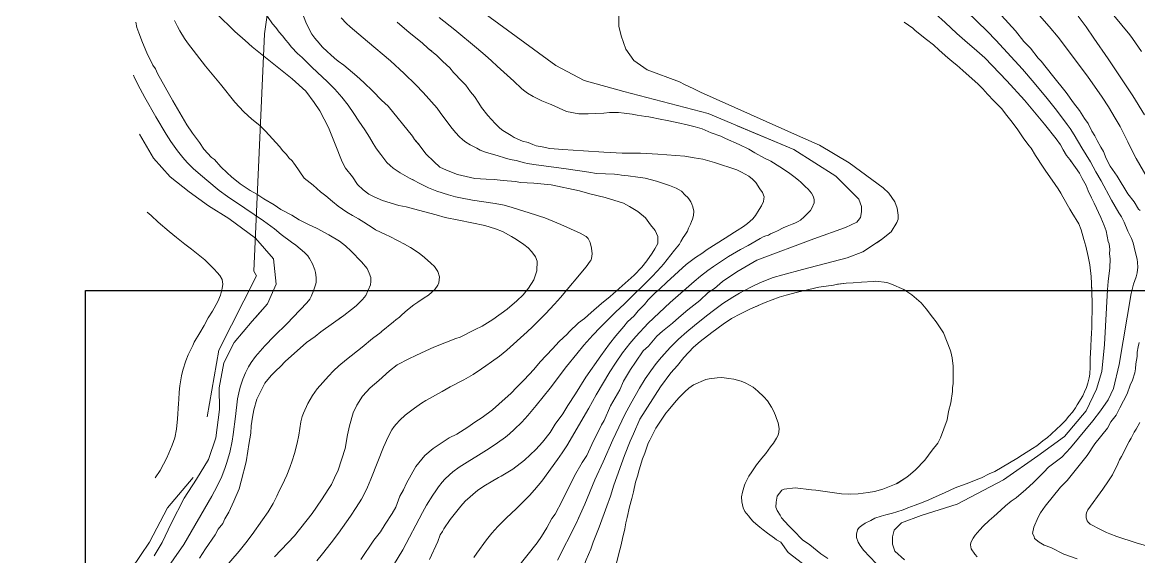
# Model space of a CAD drawing. Header units: metres. Extents: x 548946 to 557077, y 1838800 to 1845419.
# Drawn here: x 549970 to 550508, y 1843872 to 1844129 of the extents above; entities that cross this region are included whole.
import ezdxf

# ---------------------------------------------------------------- set-up
doc = ezdxf.new("R2010")
doc.units = ezdxf.units.M
doc.header["$LTSCALE"] = 28
for name, color, linetype, lineweight in [('1', 7, 'Continuous', 13), ('2', 7, 'Continuous', 13), ('46', 7, 'Continuous', 13), ('60', 7, 'Continuous', 25)]:
    doc.layers.add(name, color=color, linetype=linetype, lineweight=lineweight)

msp = doc.modelspace()

# ---------------------------------------------------------------- linework, layer by layer
at = {"layer": '1'}
for points in [[(550363.51, 1844225.09), (550369.69, 1844222.18), (550381.96, 1844216.16), (550394.86, 1844210.13), (550399.36, 1844207.94), (550410.87, 1844201.95), (550416.76, 1844198.71), (550422.09, 1844195.56), (550433.55, 1844188.51), (550436.85, 1844186.34), (550450.47, 1844176.97), (550456.52, 1844173), (550458.31, 1844171.74), (550460.8, 1844169.73), (550471.31, 1844160.49), (550474.31, 1844157.64), (550476.24, 1844155.68), (550482.26, 1844149.35), (550486.58, 1844144.66), (550489.8, 1844140.92), (550492.64, 1844137.38), (550504.18, 1844123.41), (550505.54, 1844121.64), (550509.85, 1844115.31)], [(550363.74, 1844163.64), (550371.04, 1844160.01), (550376.03, 1844157.13), (550383.47, 1844152.3), (550387.17, 1844150.08), (550393.14, 1844145.69), (550397.33, 1844142.72), (550403.48, 1844138.55), (550405.26, 1844137.13), (550410.34, 1844133.45), (550415.07, 1844129.32), (550420.73, 1844124.08), (550424.56, 1844120.67), (550430.4, 1844115.65), (550434.24, 1844112.23), (550444.8, 1844101.27), (550453.37, 1844091.9), (550463, 1844080.22), (550468.67, 1844073.16), (550470.81, 1844070.36), (550472.11, 1844067.87), (550473.63, 1844065.2), (550475.28, 1844063.16), (550475.78, 1844062.44)], [(550202.46, 1843858.7), (550218.08, 1843878.31), (550220.16, 1843881.38), (550222.74, 1843885.53), (550225.26, 1843890.07), (550226.86, 1843892.08), (550230.18, 1843898.54), (550236.12, 1843910.56), (550239.84, 1843917.07), (550242.1, 1843920.36), (550244.54, 1843925.71), (550249.14, 1843935.15), (550250.52, 1843937.33), (550253.57, 1843944.37), (550257.96, 1843952.17), (550259.73, 1843956.22), (550263.14, 1843961.88), (550265.58, 1843965.4), (550269.22, 1843970.88), (550271.79, 1843973.2), (550275.92, 1843977.92), (550278.67, 1843980.46), (550283.51, 1843984.26), (550286.45, 1843987.02), (550290.89, 1843990.77), (550296.66, 1843995.27), (550300.7, 1843998.98), (550303.72, 1844000.94), (550307.58, 1844004.42), (550314.56, 1844009.06), (550324.22, 1844014.71), (550351.71, 1844024.94), (550367.03, 1844030.45), (550372.36, 1844032.98), (550374.27, 1844035.3), (550374.7, 1844038.04), (550374.7, 1844040.57), (550373.42, 1844044.16), (550362.35, 1844055.18), (550341.95, 1844068.08), (550300.73, 1844085.42), (550259.94, 1844096.09), (550240.88, 1844101.43), (550227.14, 1844108.54), (550184.58, 1844139.67)], [(550257.49, 1844135.1), (550257.49, 1844127.61), (550258.61, 1844122.89), (550260.86, 1844116.51), (550264.78, 1844110.96), (550271.23, 1844106.52), (550286.89, 1844100.65), (550289.3, 1844099.44), (550291.6, 1844098.31), (550293.47, 1844097.54), (550297.04, 1844095.76), (550345.27, 1844074.13), (550354.4, 1844070.22), (550368.71, 1844061.67), (550385.1, 1844049.61), (550387.82, 1844046.91), (550390.76, 1844042.8), (550391.9, 1844039.74), (550392.43, 1844036.45), (550392.43, 1844034.5), (550391.82, 1844032.79)], [(550257.49, 1844135.1), (550257.49, 1844127.61), (550258.61, 1844122.89), (550260.86, 1844116.51), (550264.78, 1844110.96), (550271.23, 1844106.52), (550286.89, 1844100.65), (550289.3, 1844099.44), (550291.6, 1844098.31), (550293.47, 1844097.54), (550297.04, 1844095.76), (550345.27, 1844074.13), (550354.4, 1844070.22), (550368.71, 1844061.67), (550385.1, 1844049.61), (550387.82, 1844046.91), (550390.76, 1844042.8), (550391.9, 1844039.74), (550392.43, 1844036.45), (550392.43, 1844034.5), (550391.82, 1844032.79)], [(550460.44, 1843910.18), (550462.76, 1843912.43), (550464.97, 1843914.75), (550471.4, 1843919.68), (550475.63, 1843924.18), (550486.34, 1843937.12), (550490, 1843941.89), (550493.69, 1843947.29), (550496.35, 1843952.69), (550499, 1843964.36), (550504.91, 1843998.61), (550506.07, 1844003.03), (550507.22, 1844006.55), (550507.72, 1844008.53), (550508.08, 1844011.36), (550507.97, 1844013.57), (550507.79, 1844015.21), (550506.75, 1844018.91), (550505.79, 1844022.97), (550505.06, 1844025.12), (550503.27, 1844028.66), (550501.55, 1844033.04), (550500.12, 1844035.57), (550498.91, 1844037.46), (550495.38, 1844043.67), (550490.43, 1844052.92), (550487.87, 1844057.36), (550485.31, 1844062.08), (550481.07, 1844068.91), (550477.43, 1844075.17), (550475.4, 1844078.26), (550474.04, 1844080.14), (550468.77, 1844087.05), (550464.38, 1844092.61), (550458.02, 1844100.29), (550452.33, 1844106.87), (550439.54, 1844120.83), (550435.33, 1844125.09), (550425.55, 1844134.68)], [(550458.42, 1844135.35), (550465.35, 1844127.47), (550469.65, 1844122.21), (550483.75, 1844103.44), (550490.79, 1844093.34), (550493.91, 1844088.68), (550497.2, 1844083.23), (550499.5, 1844079.16), (550503.24, 1844071.83), (550505.85, 1844066.45), (550507.34, 1844063.68), (550512.67, 1844054.6)], [(550024.39, 1844129.44), (550024.88, 1844126.86), (550025.78, 1844124.32)], [(550024.39, 1844129.44), (550024.88, 1844126.86), (550025.78, 1844124.32)], [(550156.64, 1844039.95), (550154.9, 1844040.43), (550151.38, 1844041.05), (550143.41, 1844043.39), (550139.36, 1844045.16), (550136.78, 1844046.49), (550134.1, 1844048.62), (550131.38, 1844051.15), (550128.93, 1844054.92), (550125.63, 1844059.01), (550124.06, 1844062.07), (550120.66, 1844070.61), (550117.31, 1844078.74), (550113.15, 1844086.79), (550110.48, 1844090.74), (550106.41, 1844096.16), (550099.86, 1844102.11), (550080.47, 1844117.55), (550077.09, 1844120.61), (550072.14, 1844124.92), (550070.98, 1844126.2), (550064.38, 1844132.55)], [(550196.75, 1843985.98), (550203.68, 1843991.02), (550208.3, 1843994.99), (550211.41, 1843997.98), (550213.89, 1844001.1), (550216.46, 1844005.24), (550218.01, 1844009.47), (550218.09, 1844014.14), (550217.24, 1844016.28), (550215.54, 1844018.72), (550213.72, 1844020.54), (550211.71, 1844022.14), (550208.19, 1844024.58), (550205.78, 1844026.13), (550201.46, 1844028.48), (550198.08, 1844029.71), (550192.83, 1844031.35), (550180.36, 1844033.99), (550173.73, 1844035.27), (550169.32, 1844036.59), (550163.27, 1844038.14), (550154.9, 1844040.43), (550151.38, 1844041.05), (550143.41, 1844043.39), (550139.36, 1844045.16), (550136.78, 1844046.49), (550134.1, 1844048.62), (550131.38, 1844051.15), (550128.93, 1844054.92), (550125.63, 1844059.01), (550124.06, 1844062.07), (550120.66, 1844070.61), (550117.31, 1844078.74), (550113.15, 1844086.79), (550110.48, 1844090.74), (550106.41, 1844096.16), (550099.86, 1844102.11), (550080.47, 1844117.55), (550077.09, 1844120.61), (550072.14, 1844124.92), (550070.98, 1844126.2), (550064.38, 1844132.55)], [(550087.89, 1844132.17), (550090.4, 1844128.75), (550091.98, 1844126.87), (550093.54, 1844124.74), (550095.17, 1844122.88), (550096.71, 1844120.8), (550097.89, 1844119.46), (550099.51, 1844117.38), (550102.44, 1844114.38), (550104.61, 1844112.38), (550109.1, 1844108.01), (550112.13, 1844105.26), (550116.68, 1844100.91), (550120.45, 1844097.1), (550123.78, 1844093.36), (550126.84, 1844089.48), (550129.6, 1844085.49), (550132.05, 1844081.68), (550134.87, 1844077.52), (550137.14, 1844073.94), (550138.87, 1844071.02), (550140.6, 1844068.4), (550142.61, 1844065.59), (550145.61, 1844061.84), (550147.11, 1844060.35), (550148.6, 1844059.11), (550152.03, 1844056.82)], [(550087.89, 1844132.17), (550090.4, 1844128.75), (550091.98, 1844126.87), (550093.54, 1844124.74), (550095.17, 1844122.88), (550096.71, 1844120.8), (550097.89, 1844119.46), (550099.51, 1844117.38), (550102.44, 1844114.38), (550104.61, 1844112.38), (550109.1, 1844108.01), (550112.13, 1844105.26), (550116.68, 1844100.91), (550120.45, 1844097.1), (550123.78, 1844093.36), (550126.84, 1844089.48), (550129.6, 1844085.49), (550132.05, 1844081.68), (550134.87, 1844077.52), (550137.14, 1844073.94), (550138.87, 1844071.02), (550140.6, 1844068.4), (550142.61, 1844065.59), (550145.61, 1844061.84), (550147.11, 1844060.35), (550148.6, 1844059.11), (550152.03, 1844056.82)], [(550105.36, 1844132.33), (550106.79, 1844128.64), (550109.38, 1844123.66), (550110.81, 1844121.8), (550112.9, 1844119.4), (550114.33, 1844117.53), (550116.83, 1844115.18), (550118.39, 1844113.94), (550120.22, 1844112.12), (550122, 1844110.7), (550124.85, 1844108.79), (550131.14, 1844103.42), (550134.52, 1844100.36), (550138.85, 1844096.19), (550143, 1844091.79), (550146.16, 1844088.91), (550157.94, 1844074.43), (550158.92, 1844072.92), (550160.93, 1844070.62)], [(550105.36, 1844132.33), (550106.79, 1844128.64), (550109.38, 1844123.66), (550110.81, 1844121.8), (550112.9, 1844119.4), (550114.33, 1844117.53), (550116.83, 1844115.18), (550118.39, 1844113.94), (550120.22, 1844112.12), (550122, 1844110.7), (550124.85, 1844108.79), (550131.14, 1844103.42), (550134.52, 1844100.36), (550138.85, 1844096.19), (550143, 1844091.79), (550146.16, 1844088.91), (550157.94, 1844074.43), (550158.92, 1844072.92), (550161.02, 1844070.52), (550164.59, 1844065.86), (550168.24, 1844062.22), (550171.19, 1844059.51), (550174.39, 1844058.05), (550179.69, 1844056.01), (550188.02, 1844054.12), (550193.53, 1844053.73), (550197.4, 1844053.56), (550201.72, 1844053.04), (550207.64, 1844052.69), (550210.13, 1844052.17), (550216.45, 1844051.87), (550224.86, 1844051), (550238.57, 1844048.09), (550243.6, 1844046.63), (550250.9, 1844044.83), (550259.72, 1844042.17), (550262.75, 1844040.49), (550266.67, 1844038.1), (550270.46, 1844035.08)], [(550164.24, 1844094.28), (550163.05, 1844095.63), (550159.56, 1844099.34), (550153.99, 1844104.71), (550147.34, 1844110.8), (550136.29, 1844120.22), (550129.94, 1844125.44), (550127.84, 1844127.28), (550126.13, 1844128.9), (550123.49, 1844131.63)], [(550286.67, 1844048.65), (550285.2, 1844049.36), (550281.99, 1844050.76), (550279.09, 1844051.69), (550275.67, 1844052.82), (550270.18, 1844054.21), (550266.71, 1844054.69), (550262.06, 1844055.42), (550258.86, 1844055.68), (550257.05, 1844055.98), (550255.38, 1844056.17), (550246.77, 1844056.51), (550243.04, 1844057.05), (550232.07, 1844058.78), (550216.46, 1844060.83), (550213.41, 1844061.32), (550211.97, 1844061.63), (550207.91, 1844062.72), (550205.14, 1844063.26), (550202.42, 1844063.96), (550199.32, 1844065.05), (550193.15, 1844066.8), (550190.63, 1844067.8), (550188.92, 1844068.63), (550185.76, 1844070.28), (550183.67, 1844071.6), (550182.28, 1844072.68), (550180.51, 1844074.35), (550178.88, 1844076.13), (550177.13, 1844078.25), (550173.49, 1844082.9), (550171.34, 1844085.97), (550169.8, 1844088), (550163.05, 1844095.63), (550159.56, 1844099.34), (550153.99, 1844104.71), (550147.34, 1844110.8), (550136.29, 1844120.22), (550129.94, 1844125.44), (550127.84, 1844127.28), (550126.13, 1844128.9), (550123.49, 1844131.63)], [(550170.87, 1844131.75), (550178.38, 1844125.77), (550188.86, 1844117.05), (550192.98, 1844113.52), (550196.05, 1844110.86), (550198.78, 1844108.28), (550206.89, 1844101.01)], [(550410.34, 1844133.45), (550415.07, 1844129.32), (550420.73, 1844124.08), (550424.56, 1844120.67), (550430.4, 1844115.65), (550434.24, 1844112.23), (550444.8, 1844101.27), (550453.37, 1844091.9), (550463, 1844080.22), (550468.67, 1844073.16), (550470.81, 1844070.36), (550472.11, 1844067.87), (550473.63, 1844065.2), (550475.28, 1844063.16), (550479.87, 1844056.59), (550481.17, 1844054.1), (550483.18, 1844050.68), (550484.07, 1844048.14), (550485.68, 1844044.68), (550486.98, 1844042.19), (550490.2, 1844035.25), (550491.85, 1844031.39), (550492.75, 1844028.85), (550493.74, 1844023.69), (550494.27, 1844022.54), (550494.59, 1844019.74), (550494.42, 1844017.69), (550494.69, 1844015.29), (550494.57, 1844011.02), (550493.69, 1844004.43), (550493.52, 1844000.56), (550491.93, 1843973.99), (550490.75, 1843960.86), (550488.09, 1843952.39), (550483.08, 1843941.89), (550472.76, 1843929.63), (550459.79, 1843920.29), (550443.28, 1843908.62), (550420.88, 1843896.94), (550403.49, 1843891.4), (550394.05, 1843887.9), (550390.52, 1843884.39), (550389.63, 1843881.18), (550389.63, 1843877.68), (550390.81, 1843874.18), (550395.4, 1843870.03)], [(550484.11, 1844016.45), (550483.06, 1844021.38), (550482.09, 1844024.63), (550480.67, 1844029.32), (550479.56, 1844032.16), (550476.27, 1844037.62), (550475.29, 1844039.29), (550471.95, 1844045.15), (550470.86, 1844046.91), (550469.62, 1844049.14), (550468.1, 1844051.24), (550463.37, 1844058.03), (550462.41, 1844059.5), (550458.71, 1844065.12), (550456.53, 1844068.63), (550455.48, 1844069.99), (550452.78, 1844073.75), (550450.17, 1844077.6), (550448.43, 1844079.88), (550446.79, 1844082.07), (550444.83, 1844084.52), (550442.29, 1844087.79), (550440.61, 1844089.48), (550438.5, 1844091.52), (550435.45, 1844094.83), (550433.19, 1844097.35), (550430.95, 1844099.66), (550423.57, 1844106.25), (550420.72, 1844108.7), (550419.2, 1844109.91), (550416.35, 1844112.36), (550412.17, 1844116.04), (550409.41, 1844118.59), (550406.06, 1844121.08), (550400.63, 1844125.41), (550399.41, 1844126.56), (550395.32, 1844129.46)], [(550484.11, 1844016.45), (550483.06, 1844021.38), (550482.09, 1844024.63), (550480.67, 1844029.32), (550479.56, 1844032.16), (550476.27, 1844037.62), (550475.29, 1844039.29), (550471.95, 1844045.15), (550470.86, 1844046.91), (550469.62, 1844049.14), (550468.1, 1844051.24), (550463.37, 1844058.03), (550462.41, 1844059.5), (550458.71, 1844065.12), (550456.53, 1844068.63), (550455.48, 1844069.99), (550452.78, 1844073.75), (550450.17, 1844077.6), (550448.43, 1844079.88), (550446.79, 1844082.07), (550444.83, 1844084.52), (550442.29, 1844087.79), (550440.61, 1844089.48), (550438.5, 1844091.52), (550435.45, 1844094.83), (550433.19, 1844097.35), (550430.95, 1844099.66), (550423.57, 1844106.25), (550420.72, 1844108.7), (550419.2, 1844109.91), (550416.35, 1844112.36), (550412.17, 1844116.04), (550409.41, 1844118.59), (550406.06, 1844121.08), (550400.63, 1844125.41), (550399.41, 1844126.56), (550395.32, 1844129.46)], [(550479.3, 1844132.47), (550483.14, 1844127.23), (550486.79, 1844121.77), (550493.79, 1844111.83), (550505.74, 1844093.95), (550511.23, 1844084.85)], [(550025.78, 1844124.32), (550027.52, 1844119.66), (550029.72, 1844114.63), (550032.62, 1844108.68), (550033.83, 1844106.99), (550034.9, 1844104.68), (550042.27, 1844091.53), (550049.06, 1844079.93), (550051.73, 1844075.97), (550055.08, 1844071.49), (550057.27, 1844068.29), (550060.97, 1844064.25), (550062.31, 1844063.18), (550065.34, 1844059.68), (550068.51, 1844056.79), (550070.56, 1844054.79), (550074.79, 1844051.42), (550079.6, 1844048.32), (550082.85, 1844046.46), (550086.15, 1844044.19), (550091.14, 1844041.31), (550094.44, 1844039.05), (550099.61, 1844036.39), (550103.3, 1844034.18), (550107.4, 1844032.01), (550111.9, 1844029.88), (550117.51, 1844026.87), (550122.72, 1844023.81), (550125.62, 1844021.5), (550128.34, 1844018.97), (550133.38, 1844013.87), (550135.97, 1844010.71), (550137.04, 1844008.4), (550137.89, 1844006.27), (550137.89, 1844004.44), (550137.68, 1844002.8), (550135.42, 1843997.68), (550133.82, 1843995.67), (550130.71, 1843992.68), (550128.49, 1843990.81), (550124.76, 1843987.95), (550122.43, 1843986.27)], [(550025.78, 1844124.32), (550027.52, 1844119.66), (550029.72, 1844114.63), (550032.62, 1844108.68), (550033.83, 1844106.99), (550034.9, 1844104.68), (550042.27, 1844091.53), (550049.06, 1844079.93), (550051.73, 1844075.97), (550055.08, 1844071.49), (550057.27, 1844068.29), (550060.97, 1844064.25), (550062.31, 1844063.18), (550065.34, 1844059.68), (550068.51, 1844056.79), (550070.56, 1844054.79), (550074.79, 1844051.42), (550079.6, 1844048.32), (550082.85, 1844046.46), (550086.15, 1844044.19), (550091.14, 1844041.31), (550094.44, 1844039.05), (550099.61, 1844036.39), (550103.3, 1844034.18), (550107.4, 1844032.01), (550111.9, 1844029.88), (550117.51, 1844026.87), (550122.72, 1844023.81), (550125.62, 1844021.5), (550128.34, 1844018.97), (550133.38, 1844013.87), (550135.97, 1844010.71), (550137.04, 1844008.4), (550137.89, 1844006.27), (550137.89, 1844004.44), (550137.68, 1844002.8), (550135.42, 1843997.68), (550133.82, 1843995.67), (550130.71, 1843992.68), (550128.49, 1843990.81), (550124.76, 1843987.95), (550113.7, 1843980.01), (550110.9, 1843977.87), (550106.77, 1843974.97), (550096.47, 1843965.69), (550094.29, 1843963.42), (550091.9, 1843961.32), (550089.72, 1843959.05), (550086.7, 1843955.26), (550082.72, 1843947.51), (550081.26, 1843942.48), (550080.65, 1843938.96), (550080.12, 1843934.64), (550079.91, 1843931.17), (550078.89, 1843925.79), (550078.46, 1843922.49), (550077.62, 1843917.33), (550075.24, 1843907.94), (550074.23, 1843904.38), (550071.66, 1843898.41), (550069.22, 1843893.06), (550067.36, 1843889.81), (550066.39, 1843887.67), (550064.08, 1843884.78), (550062.75, 1843882.19)], [(550023.2, 1844103.95), (550023.74, 1844102.7), (550026.45, 1844097.3), (550028.66, 1844093.22), (550033.97, 1844083.9), (550038.99, 1844075.44), (550041.33, 1844071.86), (550044.52, 1844067.37), (550047.1, 1844064.2), (550049.21, 1844061.86), (550052.07, 1844058.95), (550054.43, 1844056.79), (550058.65, 1844053.19), (550064.62, 1844048.32), (550068.61, 1844045.39), (550077.01, 1844039.81), (550086.08, 1844033.63), (550091.24, 1844029.76), (550094.56, 1844027.02), (550099.6, 1844023.39), (550101.54, 1844021.9), (550105.77, 1844018.39), (550107.34, 1844016.67), (550108.17, 1844015.47), (550109.59, 1844012.84), (550110.71, 1844010.07), (550111.12, 1844008.66), (550111.48, 1844006.34), (550111.35, 1844004.01), (550111.23, 1844003.31), (550110.2, 1843999.78), (550109.02, 1843997.11), (550108.31, 1843995.87), (550106.94, 1843994.1), (550100.25, 1843987.11), (550099.95, 1843986.79)], [(550023.2, 1844103.95), (550023.74, 1844102.7), (550026.45, 1844097.3), (550028.66, 1844093.22), (550033.97, 1844083.9), (550038.99, 1844075.44), (550041.33, 1844071.86), (550044.52, 1844067.37), (550047.1, 1844064.2), (550049.21, 1844061.86), (550052.07, 1844058.95), (550054.43, 1844056.79), (550058.65, 1844053.19), (550064.62, 1844048.32), (550068.61, 1844045.39), (550077.01, 1844039.81), (550086.08, 1844033.63), (550091.24, 1844029.76), (550094.56, 1844027.02), (550099.6, 1844023.39), (550101.54, 1844021.9), (550105.77, 1844018.39), (550107.34, 1844016.67), (550108.17, 1844015.47), (550109.59, 1844012.84), (550110.71, 1844010.07), (550111.12, 1844008.66), (550111.48, 1844006.34), (550111.35, 1844004.01), (550111.23, 1844003.31), (550110.2, 1843999.78), (550109.02, 1843997.11), (550108.31, 1843995.87), (550106.94, 1843994.1), (550100.25, 1843987.11), (550097.5, 1843984.13), (550091.09, 1843977.92), (550086.65, 1843973.3), (550084.41, 1843970.82), (550082.21, 1843968.1), (550080.12, 1843965.27), (550078.83, 1843963.2), (550077.35, 1843960.29), (550076, 1843957.21), (550075.31, 1843955.28), (550074.72, 1843953.34)], [(550206.89, 1844101.01), (550210.5, 1844097.47), (550211.46, 1844096.62), (550213.48, 1844095.17), (550216.14, 1844093.65), (550220.31, 1844091.56), (550224.34, 1844089.98), (550224.88, 1844089.84), (550232.35, 1844086.44), (550238.19, 1844085.22), (550242.75, 1844085.24), (550246.04, 1844085.37), (550250.32, 1844085.62), (550253.07, 1844085.93), (550257.38, 1844085.93), (550260.08, 1844085.61), (550263.94, 1844085.04), (550266.39, 1844084.69), (550270.65, 1844084.05), (550272.07, 1844083.83), (550278.3, 1844082.53), (550280.11, 1844082.23), (550285.57, 1844081.09), (550291.16, 1844079.84), (550294.42, 1844079.07), (550297.71, 1844078.06), (550302.11, 1844076.17), (550306.73, 1844074.55), (550309.02, 1844073.42), (550315.57, 1844070.5), (550320.28, 1844068.14), (550323.26, 1844066.45), (550327.86, 1844063.95), (550330.95, 1844062.4), (550335.33, 1844059.62), (550336.56, 1844058.87), (550340.13, 1844056.5), (550342.09, 1844054.95), (550344.32, 1844053.18), (550345.43, 1844052.3), (550347.45, 1844050.25), (550348.87, 1844048.9), (550350.49, 1844046.93), (550351.45, 1844045.27), (550351.87, 1844043.79), (550351.8, 1844042.26), (550350.7, 1844039.73), (550350.06, 1844038.64), (550348.12, 1844036.77), (550346.99, 1844035.62), (550345.27, 1844034.03), (550344.08, 1844033.38), (550342.53, 1844032.57), (550341.2, 1844032.04), (550338.78, 1844030.99), (550336.84, 1844030.26), (550334.09, 1844028.8), (550332.65, 1844028.13), (550330.71, 1844027.4), (550329.77, 1844026.78), (550328.55, 1844026.38), (550327.21, 1844025.85), (550325.77, 1844025.17), (550319.95, 1844021.77), (550316.35, 1844019.82), (550310.53, 1844016.37), (550305.66, 1844013.26), (550303.25, 1844011.62), (550300.56, 1844009.64), (550297.04, 1844006.93), (550293.93, 1844004.38), (550282.3, 1843994.23), (550271.68, 1843984.26), (550265.75, 1843977.88), (550262.81, 1843974.4), (550259.36, 1843969.87), (550255.97, 1843965), (550253.27, 1843960.75), (550246.63, 1843949.67), (550243.11, 1843943.29), (550232.48, 1843925.1), (550230.2, 1843921.66), (550227.96, 1843918.47), (550220.29, 1843908.02), (550216.89, 1843903.82), (550214.36, 1843901.03), (550208.12, 1843894.88), (550203.09, 1843890.14), (550199.16, 1843886.12), (550196.3, 1843882.88), (550193.7, 1843879.7), (550188.99, 1843873.32), (550187.55, 1843871.11)], [(550026.07, 1844075.44), (550032.97, 1844063.94), (550041, 1844054.8), (550050.1, 1844047.59), (550059.4, 1844040.93), (550069.28, 1844034.71), (550082.13, 1844025.23), (550090.9, 1844015.28), (550092.07, 1844003.02), (550088.01, 1843993.51), (550082.29, 1843987.19)], [(550026.07, 1844075.44), (550032.97, 1844063.94), (550041, 1844054.8), (550050.1, 1844047.59), (550059.4, 1844040.93), (550069.28, 1844034.71), (550082.13, 1844025.23), (550090.9, 1844015.28), (550092.07, 1844003.02), (550088.01, 1843993.51), (550080.57, 1843985.29), (550071.84, 1843974.85), (550066.9, 1843965.11), (550064.55, 1843953.09), (550064.75, 1843942.53), (550062.97, 1843928.89), (550059.4, 1843918.54), (550053.67, 1843908.97), (550047.76, 1843899.76), (550041.42, 1843887.66), (550037.08, 1843878.38), (550033.3, 1843871.98)], [(550373.21, 1844034.01), (550374.27, 1844035.3), (550374.7, 1844038.04), (550374.7, 1844040.57), (550373.42, 1844044.16), (550362.35, 1844055.18), (550341.95, 1844068.08), (550314.72, 1844079.53)], [(550152.03, 1844056.82), (550156.44, 1844054.3), (550163.43, 1844050.75), (550165.65, 1844049.54), (550169.74, 1844047.92), (550175.36, 1844046.15), (550178.69, 1844045.28), (550181.18, 1844044.72), (550186.89, 1844043.64), (550197.87, 1844041.93), (550202.18, 1844041.12), (550206.11, 1844040.13), (550217.32, 1844036.54), (550219.18, 1844035.85), (550221.86, 1844035.04), (550229.57, 1844031.84), (550238.95, 1844027.67), (550241.73, 1844026.11), (550242.29, 1844025.63), (550242.77, 1844025.13), (550243.78, 1844023.17), (550244.27, 1844020.49), (550244.65, 1844017.79), (550244.37, 1844015.52), (550244.11, 1844014.84), (550243.77, 1844014.14), (550241.85, 1844011.44), (550229.3, 1843996.72), (550226.45, 1843993.48), (550222.13, 1843988.73), (550215.85, 1843982.51), (550213.29, 1843980.08), (550203.46, 1843971.27), (550199.9, 1843968.32), (550196.11, 1843965.54), (550193.28, 1843963.68), (550191.29, 1843962.23), (550187.21, 1843959.54), (550182.75, 1843956.92), (550176.1, 1843953.47), (550172.22, 1843951.35), (550164.43, 1843946.99), (550162.22, 1843945.61), (550158.89, 1843943.28), (550154.47, 1843939.81), (550151.75, 1843937.41), (550150.01, 1843935.6), (550149.04, 1843934.39), (550147.95, 1843932.73), (550146.21, 1843929.47), (550143.95, 1843924.44), (550141.23, 1843917.46), (550137.83, 1843909.04), (550136.13, 1843905.16), (550135.02, 1843902.75), (550133.27, 1843899.38), (550130.8, 1843895.28), (550128.08, 1843891.21), (550122.2, 1843882.85), (550118.72, 1843878.21), (550114.53, 1843872.93), (550111.7, 1843869.57)], [(550152.03, 1844056.82), (550156.44, 1844054.3), (550158.5, 1844053.25)], [(550148.76, 1843867.54), (550153.26, 1843874.91), (550162.75, 1843892.9), (550164.76, 1843896.5), (550167.67, 1843901.25), (550169.12, 1843903.41), (550170.42, 1843905.27), (550172.21, 1843907.52), (550173.54, 1843909), (550175.75, 1843911.05), (550177.45, 1843912.47), (550180.49, 1843914.75), (550184.28, 1843917.25), (550189.82, 1843920.58), (550194.94, 1843923.81), (550199.01, 1843926.53), (550202.75, 1843929.27), (550204.76, 1843930.88), (550207.09, 1843932.93), (550210.71, 1843936.5), (550213.61, 1843939.63), (550217.62, 1843944.51), (550224.32, 1843952.93), (550232.34, 1843963.4), (550237.19, 1843969.44), (550240.68, 1843973.59), (550245.02, 1843978.48), (550248.55, 1843982.21), (550252.58, 1843986.26), (550255.99, 1843989.6), (550260.2, 1843993.56), (550273.79, 1844006.91), (550277.94, 1844011.4), (550279.04, 1844012.7), (550284.48, 1844019.49), (550285.25, 1844020.47), (550286.8, 1844022.43), (550287.55, 1844023.65), (550288.59, 1844025.55), (550289.48, 1844026.67), (550290.63, 1844028.7), (550291.24, 1844030.04), (550292.15, 1844032.04), (550292.64, 1844033.24), (550293.14, 1844034.44), (550293.57, 1844036.14), (550293.7, 1844038.31), (550293.33, 1844040.42), (550292.8, 1844041.75), (550292.29, 1844042.83), (550291.67, 1844043.78), (550290.92, 1844044.83), (550289.63, 1844046.07), (550287.76, 1844048.01), (550286.67, 1844048.65)], [(550033.67, 1843909.62), (550036.06, 1843913.16), (550037.73, 1843916.2), (550039.14, 1843918.89), (550040.35, 1843921.57), (550041.93, 1843925.4), (550043.14, 1843928.98), (550044.07, 1843933.14), (550044.52, 1843938.06), (550044.97, 1843945.51), (550045.16, 1843947.35), (550045.25, 1843950.91), (550045.59, 1843954.09), (550046.46, 1843958.85), (550047.05, 1843961.65), (550048.56, 1843966.08), (550049.63, 1843969.05), (550051.86, 1843973.46), (550052.58, 1843975.06), (550055.29, 1843979.63), (550057.32, 1843983.11), (550059.33, 1843986.79), (550061.38, 1843990.06), (550063.98, 1843994.72), (550065.25, 1843997.71), (550066.08, 1844001.04), (550066.36, 1844003), (550065.99, 1844005.29), (550064.85, 1844007.28), (550063.66, 1844008.77), (550062.17, 1844010.32), (550059.75, 1844012.77), (550057.7, 1844014.76), (550055.25, 1844016.71), (550051.32, 1844020), (550048.1, 1844022.36), (550043.98, 1844025.63), (550040.41, 1844028.46), (550035.23, 1844032.92), (550031.7, 1844036.26), (550029.85, 1844037.86)], [(550270.46, 1844035.08), (550272.87, 1844031.7), (550275.01, 1844028.91), (550276.35, 1844026.02), (550276.31, 1844022.77), (550274.98, 1844020.19), (550273.61, 1844018), (550270.99, 1844014.26), (550268.68, 1844011.36), (550264.87, 1844007.48), (550253.28, 1843997.05), (550249.19, 1843993.75), (550244.22, 1843989.33), (550240.89, 1843986.52), (550238.09, 1843984.38), (550233.52, 1843980.01), (550232.63, 1843978.89), (550228.77, 1843975.41), (550225.53, 1843971.8), (550219.53, 1843965.65), (550216.52, 1843961.86), (550211.81, 1843956.87), (550208.17, 1843953.21), (550205.64, 1843950.49), (550199.56, 1843945.14), (550196.63, 1843942.37), (550191.56, 1843938.76), (550187.96, 1843936.53), (550184.59, 1843934.12), (550179.3, 1843930.68), (550175.66, 1843928.85), (550167.93, 1843923.71), (550163.84, 1843920.41), (550159.58, 1843915.06), (550155.02, 1843907.05), (550153.56, 1843903.84), (550151.87, 1843900.81), (550149.84, 1843895.51), (550148.15, 1843892.48), (550144.69, 1843887.22), (550142.48, 1843883.53), (550139.28, 1843879.52), (550133.03, 1843870.29)], [(550391.82, 1844032.79), (550389.03, 1844028.3), (550384.42, 1844024.56), (550375.38, 1844018.68), (550367.73, 1844015.75), (550346.21, 1844010.21), (550336.73, 1844007.65), (550332.12, 1844006.25), (550329.13, 1844005.17), (550325.59, 1844003.69), (550321.89, 1844001.98), (550318.2, 1844000.09), (550315.81, 1843998.73), (550312.52, 1843996.74), (550307.82, 1843993.67), (550303.88, 1843990.86), (550299.87, 1843987.74), (550294.07, 1843983.14), (550290.32, 1843980.01), (550286.39, 1843976.54), (550284.04, 1843974.26), (550282.4, 1843972.58), (550278.17, 1843967.85), (550275.59, 1843964.76), (550272.99, 1843961.31), (550270.29, 1843957.38), (550267.54, 1843952.94), (550263.27, 1843945.54), (550260.36, 1843940.16), (550254.65, 1843928.02), (550249.96, 1843917.3), (550245.96, 1843908.6), (550241.06, 1843897), (550236.79, 1843887.29), (550227.94, 1843869.86)], [(550391.82, 1844032.79), (550389.03, 1844028.3), (550384.42, 1844024.56), (550382.09, 1844023.05)], [(550381.7, 1843868.22), (550375.71, 1843874.76), (550374.08, 1843876.95), (550373.01, 1843878.51), (550372.24, 1843880.9), (550372.26, 1843882.48), (550372.82, 1843884.52), (550373.49, 1843885.59), (550374.86, 1843886.63), (550376.42, 1843887.7), (550379.13, 1843889.1), (550381.19, 1843890.12), (550384.25, 1843891.06), (550386.44, 1843891.8), (550389.72, 1843892.57), (550391.82, 1843893.21), (550394.77, 1843894.23), (550397.05, 1843895.08), (550400.57, 1843896.37), (550403.13, 1843897.36), (550406.81, 1843898.86), (550409.27, 1843899.93), (550411.8, 1843901.11), (550415.1, 1843902.57), (550419.89, 1843904.8), (550421.22, 1843905.34), (550425.21, 1843906.78), (550426.44, 1843907.22), (550430.05, 1843908.62), (550432.61, 1843909.6), (550436.25, 1843911.5), (550438.98, 1843912.7), (550442.6, 1843914.79), (550449.65, 1843918.95), (550452.43, 1843920.65), (550457.22, 1843923.77), (550459.34, 1843925.1), (550462.25, 1843927.41), (550464.44, 1843929.04), (550466.23, 1843930.63), (550469.01, 1843933.22), (550470.81, 1843934.81), (550473.19, 1843937.35), (550474.75, 1843939.31), (550476.5, 1843941.29), (550478.04, 1843943.44), (550478.86, 1843944.92), (550481.54, 1843949.18), (550482.41, 1843951.16), (550483.36, 1843953.25), (550483.92, 1843955.29), (550484.61, 1843957.94), (550484.91, 1843959.65), (550485.01, 1843963.13), (550485.09, 1843964.13), (550485.11, 1843967.49), (550485.17, 1843969.58), (550485.46, 1843973.07), (550485.63, 1843976.85), (550485.65, 1843979.33), (550485.92, 1843982.13), (550485.93, 1843986.38), (550485.97, 1843989.55), (550486.03, 1843994.31), (550485.68, 1844003.47), (550485.5, 1844006.81), (550484.86, 1844012.48), (550484.11, 1844016.45)], [(550485.82, 1843999.74), (550485.68, 1844003.47), (550485.5, 1844006.81), (550484.86, 1844012.48), (550484.11, 1844016.45)], [(550285.83, 1843963.84), (550288.85, 1843967.63), (550293.55, 1843972.62), (550296.88, 1843975.43), (550302.48, 1843979.71), (550307.9, 1843983.78), (550311.85, 1843986.45), (550316.25, 1843988.78), (550321.05, 1843991.15), (550328.21, 1843994.19), (550335.01, 1843996.78), (550338.34, 1843997.77), (550343.86, 1843999.2), (550354.13, 1844001.58), (550361.11, 1844002.58), (550362.49, 1844002.94), (550367.29, 1844003.48), (550370.72, 1844003.67), (550374.72, 1844004.12), (550380.37, 1844004.36), (550381.57, 1844004.49), (550386.91, 1844003.88), (550389.23, 1844003.13), (550395.2, 1844000.56), (550398.94, 1843997.95), (550403.44, 1843994), (550405.98, 1843991.24), (550408.89, 1843987.11), (550410.76, 1843984.89), (550414.2, 1843979.61), (550417.55, 1843971.47), (550417.86, 1843970.49), (550418.41, 1843967.51), (550418.86, 1843963.51), (550419.01, 1843955.01), (550418.61, 1843953.14), (550418.62, 1843951.32), (550417.83, 1843945.76), (550416.68, 1843941.57), (550416.11, 1843937.65), (550412.84, 1843928.97), (550411.51, 1843926.39), (550408.85, 1843923.05), (550405.34, 1843918.19), (550400.82, 1843913.42), (550398.42, 1843911.32), (550396.55, 1843909.89), (550391.9, 1843906.97)], [(550363.08, 1844003.01), (550367.29, 1844003.48), (550370.72, 1844003.67), (550374.72, 1844004.12), (550380.37, 1844004.36), (550381.57, 1844004.49), (550386.91, 1844003.88), (550389.23, 1844003.13), (550395.2, 1844000.56), (550398.94, 1843997.95), (550403.44, 1843994), (550405.98, 1843991.24), (550408.89, 1843987.11), (550410.76, 1843984.89), (550414.2, 1843979.61), (550417.55, 1843971.47), (550417.86, 1843970.49), (550418.41, 1843967.51), (550418.86, 1843963.51), (550419.01, 1843955.01), (550418.61, 1843953.14), (550418.62, 1843951.32), (550417.83, 1843945.76), (550416.68, 1843941.57), (550416.11, 1843937.65), (550412.84, 1843928.97), (550411.51, 1843926.39), (550408.85, 1843923.05), (550405.34, 1843918.19), (550400.82, 1843913.42), (550398.42, 1843911.32), (550396.55, 1843909.89), (550391.44, 1843906.68), (550385.04, 1843904.13), (550380.91, 1843903.05), (550377.93, 1843902.51), (550373.12, 1843901.97), (550369.3, 1843901.74), (550365.03, 1843901.86), (550352.65, 1843903.7), (550350.61, 1843903.87), (550342.6, 1843904.79), (550337.39, 1843904.2), (550336.24, 1843903.66), (550333.93, 1843900.77), (550333.45, 1843897.87), (550333.32, 1843895.43), (550333.9, 1843893.87), (550335.37, 1843891.61), (550336.13, 1843890.27), (550339.39, 1843886.59), (550341.89, 1843884.23), (550346.26, 1843879.66), (550349.78, 1843877.22), (550355.12, 1843872.96), (550358.42, 1843870.7)], [(550285.83, 1843963.84), (550288.85, 1843967.63), (550293.55, 1843972.62), (550296.88, 1843975.43), (550302.48, 1843979.71), (550307.9, 1843983.78), (550311.85, 1843986.45), (550316.25, 1843988.78), (550321.05, 1843991.15), (550324.95, 1843992.81)], [(550091.34, 1843871.45), (550100.93, 1843881.66), (550109.45, 1843892.35), (550113.97, 1843898.95), (550117.6, 1843904.43), (550118.8, 1843906.39), (550120.26, 1843909.59), (550122.08, 1843913.25), (550125.35, 1843923.75), (550126.62, 1843930.39), (550127.55, 1843934.75), (550129.27, 1843941.02), (550131.09, 1843944.68), (550133.83, 1843949.04), (550137.43, 1843953.1), (550141.69, 1843956.62), (550146.84, 1843961.26), (550150.57, 1843964.12), (550156.13, 1843966.98), (550159.6, 1843968.59), (550164.4, 1843970.96), (550168.26, 1843972.61), (550178.93, 1843976.86), (550180.89, 1843977.49), (550188.18, 1843981.15), (550191.64, 1843982.76), (550196.75, 1843985.98)], [(550279.84, 1843969.72), (550278.17, 1843967.85), (550275.59, 1843964.76), (550272.99, 1843961.31), (550270.29, 1843957.38), (550267.54, 1843952.94), (550263.27, 1843945.54), (550260.36, 1843940.16), (550254.65, 1843928.02), (550249.96, 1843917.3), (550245.96, 1843908.6), (550241.06, 1843897), (550238.09, 1843890.24)], [(550239.93, 1843865.42), (550241.72, 1843870.04), (550243.98, 1843875.16), (550245.22, 1843878.55), (550248.05, 1843885.76), (550251.77, 1843895.91), (550253.45, 1843900.77), (550255.08, 1843906.02), (550260.34, 1843920.4), (550263, 1843927.39), (550264.64, 1843930.82), (550267.69, 1843937.86), (550277.67, 1843953.59), (550282.59, 1843960.23), (550285.83, 1843963.84)], [(550241.72, 1843870.04), (550243.98, 1843875.16), (550245.22, 1843878.55), (550248.05, 1843885.76), (550251.77, 1843895.91), (550253.45, 1843900.77), (550255.08, 1843906.02), (550260.34, 1843920.4), (550263, 1843927.39), (550264.64, 1843930.82), (550267.69, 1843937.86), (550277.67, 1843953.59), (550282.59, 1843960.23), (550285.83, 1843963.84)], [(550074.72, 1843953.34), (550074.06, 1843950.61), (550073.52, 1843947.72), (550072.55, 1843939.26), (550071.41, 1843930.54), (550070.91, 1843927.3), (550069.68, 1843921.81), (550068.21, 1843916.53), (550067.58, 1843914.68), (550065.86, 1843910.32), (550063.57, 1843905.56), (550061.05, 1843900.83), (550047.62, 1843877.39), (550034.23, 1843858.32), (550033.14, 1843856.16)], [(550509.12, 1843936.28), (550507.2, 1843933.19), (550506.29, 1843931.61), (550504.93, 1843928.78), (550503.93, 1843927.09), (550500.12, 1843919.97), (550499.26, 1843918.37)], [(550499.26, 1843918.37), (550498.43, 1843916.45), (550495.81, 1843911.11), (550493.99, 1843908.2), (550491.17, 1843904.08), (550483.97, 1843894.15), (550483.27, 1843892.8), (550483.09, 1843891.98), (550483.13, 1843890.37), (550483.61, 1843888.86), (550484.05, 1843888.19), (550485.14, 1843887.27), (550490.1, 1843884.64), (550492.89, 1843883.32), (550494.59, 1843882.61), (550497.96, 1843881.36), (550507.25, 1843878.22), (550513.42, 1843876.44), (550517.81, 1843875.43), (550527.23, 1843873.48), (550537.46, 1843871.62), (550549.41, 1843869.84)], [(550430.5, 1843871.47), (550429.37, 1843872.73), (550427.58, 1843875.39), (550427.27, 1843877.24), (550427.53, 1843878.46), (550428.59, 1843880.46), (550429.5, 1843882.04), (550431.79, 1843884.48), (550433.46, 1843886.35), (550436.32, 1843889.05), (550438.57, 1843890.99), (550441.89, 1843894.03), (550444.23, 1843896.08), (550446.94, 1843898.37), (550449.32, 1843900.02), (550454.03, 1843903.92), (550457.69, 1843907.4), (550458.66, 1843908.4), (550460.44, 1843910.18)], [(550368.52, 1843901.76), (550365.03, 1843901.86), (550352.65, 1843903.7), (550350.61, 1843903.87), (550342.6, 1843904.79), (550337.39, 1843904.2), (550336.24, 1843903.66), (550333.93, 1843900.77), (550333.45, 1843897.87), (550333.32, 1843895.43), (550333.9, 1843893.87), (550335.37, 1843891.61), (550336.13, 1843890.27), (550339.39, 1843886.59), (550341.89, 1843884.23), (550346.26, 1843879.66), (550349.78, 1843877.22), (550355.12, 1843872.96), (550358.42, 1843870.7)], [(550062.75, 1843882.19), (550058.05, 1843875.38), (550055.12, 1843870.79)]]:
    msp.add_lwpolyline(points, dxfattribs=at)
at = {"layer": '2'}
for points in [[(550509.28, 1844038.63), (550508.39, 1844039.34), (550506.38, 1844042.76), (550503.3, 1844046.67), (550498.07, 1844055.2), (550494.68, 1844060.09), (550492.85, 1844063.73), (550491.46, 1844067.02), (550490.21, 1844069.11), (550488.43, 1844072.36), (550487.35, 1844074.67), (550485.88, 1844076.93), (550484.05, 1844080.58), (550482.35, 1844083.02), (550479.9, 1844086.8), (550477.04, 1844090.53), (550473.43, 1844095.59), (550466.82, 1844103.76), (550461.38, 1844110.65), (550460, 1844112.11), (550456.2, 1844116.95), (550452.99, 1844120.24), (550448.98, 1844125.26), (550445.72, 1844128.94), (550440.42, 1844134.63)], [(550043.02, 1844130.3), (550044.45, 1844127.38), (550045.62, 1844125.26), (550047.85, 1844121.57), (550049.37, 1844119.46), (550058.03, 1844108.23), (550065.3, 1844099.56), (550072.22, 1844090.95), (550076.52, 1844086.25), (550080.41, 1844082.75), (550084.2, 1844079.64), (550086.94, 1844076.9)], [(550043.02, 1844130.3), (550044.45, 1844127.38), (550045.62, 1844125.26), (550047.85, 1844121.57), (550049.37, 1844119.46), (550058.03, 1844108.23), (550065.3, 1844099.56), (550072.22, 1844090.95), (550076.52, 1844086.25), (550080.41, 1844082.75), (550084.2, 1844079.64), (550086.94, 1844076.9)], [(550150.48, 1844129.54), (550156.32, 1844124.52), (550162.56, 1844119.55), (550165.5, 1844116.85), (550167.21, 1844115.48)], [(550150.48, 1844129.54), (550156.32, 1844124.52), (550162.56, 1844119.55), (550165.5, 1844116.85), (550169.73, 1844113.47), (550172.5, 1844110.54), (550175.89, 1844107.48), (550177.76, 1844105.26), (550181.91, 1844100.87), (550183.73, 1844099.05), (550185.92, 1844095.85), (550187.79, 1844093.63), (550189.98, 1844090.43), (550191.23, 1844088.34), (550194.31, 1844084.43), (550197.79, 1844080.57), (550200.06, 1844078.39), (550201.62, 1844077.15), (550205.54, 1844074.76), (550207.06, 1844073.91), (550211.11, 1844072.14), (550213.83, 1844071.44), (550215.96, 1844070.46), (550217.66, 1844069.84), (550220.55, 1844069.36), (550224.29, 1844068.57), (550230.43, 1844068.05), (550240.44, 1844067.36), (550250.23, 1844066.85), (550253.3, 1844066.59), (550259.22, 1844066.24), (550267.94, 1844066.22), (550276.31, 1844065.75), (550289.39, 1844064.8), (550293.93, 1844064.1), (550298.07, 1844063.35), (550303.72, 1844061.76), (550314.45, 1844058.31), (550316.81, 1844057.16), (550320.29, 1844055.12), (550322.07, 1844053.7), (550323.67, 1844052.06), (550325.64, 1844049.04), (550326.84, 1844047.35), (550327.69, 1844045.22), (550327.61, 1844044.19), (550327.34, 1844042.95), (550326.37, 1844040.81), (550325.35, 1844039.07), (550323.44, 1844036.22), (550322.2, 1844034.66), (550319.62, 1844032.34), (550317.76, 1844030.91), (550314.74, 1844028.95), (550313.41, 1844028.19), (550308.87, 1844025.24), (550300.17, 1844019.8), (550297.54, 1844017.88), (550294.52, 1844015.91), (550290.04, 1844012.57), (550280.67, 1844004), (550277.38, 1844000.79), (550274.99, 1843998.7), (550271.7, 1843995.49), (550269.93, 1843993.26), (550266.82, 1843990.27), (550264.87, 1843987.82), (550261.76, 1843984.83), (550259.98, 1843982.6), (550256.03, 1843978.1), (550253.02, 1843974.31)], [(550086.94, 1844076.9), (550093.67, 1844069.44), (550095.31, 1844067.49), (550097.05, 1844065.61), (550098.3, 1844064.07), (550099.78, 1844062.55), (550101.03, 1844060.91), (550101.1, 1844060.84), (550105.7, 1844054.25), (550109.94, 1844050.87), (550113.46, 1844047.71), (550116.07, 1844045.63), (550119.25, 1844042.92), (550122.08, 1844040.67), (550126.25, 1844037.88), (550129.01, 1844036.21), (550131.86, 1844034.66), (550134.43, 1844032.97), (550138.91, 1844030.11), (550140.08, 1844029.36), (550145.21, 1844026.87), (550146.67, 1844026.24), (550151.08, 1844023.97), (550154.12, 1844022.44), (550154.18, 1844022.4)], [(550086.94, 1844076.9), (550093.67, 1844069.44), (550095.31, 1844067.49), (550097.05, 1844065.61), (550098.3, 1844064.07), (550099.78, 1844062.55), (550101.03, 1844060.91), (550101.1, 1844060.84), (550105.7, 1844054.25), (550109.94, 1844050.87), (550113.46, 1844047.71), (550116.07, 1844045.63), (550119.25, 1844042.92), (550122.08, 1844040.67), (550126.25, 1844037.88), (550129.01, 1844036.21), (550131.86, 1844034.66), (550134.43, 1844032.97), (550138.91, 1844030.11), (550140.08, 1844029.36), (550145.21, 1844026.87), (550146.67, 1844026.24), (550151.08, 1844023.97), (550154.12, 1844022.44), (550156.99, 1844020.69), (550161.14, 1844018.09), (550163.75, 1844016.01), (550166.84, 1844013.2), (550168.61, 1844011.62), (550170.17, 1844009.12), (550170.96, 1844006.54), (550170.69, 1844003.74), (550170.12, 1844002.59), (550168.67, 1844000.54), (550165.62, 1843997.82), (550163.6, 1843996.41), (550160.46, 1843994.47), (550158.64, 1843993.07), (550155.54, 1843990.74), (550152.85, 1843988.26), (550151.59, 1843987.13), (550149.86, 1843985.85), (550148.78, 1843984.93), (550142.76, 1843980.01), (550142.74, 1843979.99), (550138.68, 1843976.83), (550133.6, 1843972.73), (550126.04, 1843966.79), (550122.31, 1843963.64), (550119.83, 1843961.28), (550117.38, 1843958.74), (550111.86, 1843952.5), (550109.65, 1843949.36), (550107.4, 1843945.44), (550105.27, 1843940.89), (550104.74, 1843939.26), (550104.07, 1843936.59), (550103.01, 1843930.19), (550102.26, 1843926.41), (550100.91, 1843921.31), (550099.79, 1843917.82), (550098.69, 1843914.67), (550097.21, 1843910.86), (550096.08, 1843908.52), (550094.86, 1843905.73)], [(550253.02, 1843974.31), (550248.8, 1843968.56), (550241.66, 1843958.22), (550236.7, 1843950.16), (550232.88, 1843944.46), (550230.49, 1843940.54), (550226.81, 1843935.46), (550224.41, 1843931.54), (550220.69, 1843926.86), (550217.45, 1843923.25), (550211.94, 1843918.16), (550206.34, 1843913.88), (550200.66, 1843910.39), (550199.5, 1843909.86), (550195.9, 1843907.63), (550193.24, 1843906.11), (550189.46, 1843903.65), (550183.38, 1843898.3), (550181.2, 1843896.03), (550176.05, 1843889.56), (550173.13, 1843884.97), (550172.46, 1843883.68), (550171.22, 1843882.12), (550170.16, 1843878.96), (550166.09, 1843870.19)], [(550507.74, 1843968.11), (550507.69, 1843970.34), (550508.22, 1843972.83), (550508.8, 1843974.92)], [(550478.86, 1843870.57), (550472.32, 1843872.87), (550466.08, 1843876.01), (550462.92, 1843877.07), (550460.51, 1843878.62), (550458.28, 1843880.4), (550457.97, 1843881.38), (550457.21, 1843882.71), (550457.87, 1843885.83), (550459.95, 1843890.72), (550461.15, 1843892.68), (550463.41, 1843895.98), (550470.69, 1843905.12), (550473.97, 1843908.33), (550483.56, 1843920.36), (550487.37, 1843926.07), (550493.4, 1843933.64), (550495.09, 1843936.67), (550497.57, 1843939.79), (550499.39, 1843943.44), (550502.89, 1843950.13), (550504.44, 1843954.36), (550505.59, 1843956.72), (550506.6, 1843960.28), (550507, 1843962.15), (550507.13, 1843964.59), (550507.52, 1843966.46), (550507.74, 1843968.11)], [(550325.68, 1843885.81), (550323.62, 1843887.45), (550322.4, 1843888.6), (550321.16, 1843889.95), (550320.33, 1843891.14), (550319.2, 1843892.39), (550318.39, 1843893.39), (550317.5, 1843895.17), (550316.89, 1843897.97), (550316.79, 1843900.53), (550317.24, 1843902.66), (550318.15, 1843906.03), (550318.54, 1843906.96), (550320.22, 1843910.42), (550321.76, 1843912.57), (550324.05, 1843915.9), (550326.65, 1843919.16), (550328.47, 1843921.44), (550330.79, 1843924.58), (550332.17, 1843926.32), (550333.58, 1843928.75), (550334.4, 1843930.23), (550334.83, 1843931.66), (550334.94, 1843933.36), (550334.52, 1843936.18), (550333.69, 1843938.26), (550333.12, 1843939.78), (550332.18, 1843941.95), (550331.29, 1843943.73), (550329.26, 1843946.76), (550327.56, 1843948.65), (550324.58, 1843951.38), (550322.39, 1843953.3), (550318.8, 1843955.27), (550316.52, 1843956.2), (550313.04, 1843957.19), (550310.63, 1843957.51), (550307.31, 1843958.02), (550304.94, 1843957.95), (550301.14, 1843957.43), (550299.6, 1843957.05), (550293.66, 1843954.5), (550291.36, 1843952.95), (550289.39, 1843951.15), (550286.55, 1843948.25), (550284.45, 1843945.84), (550281.31, 1843942.12), (550280.27, 1843940.81), (550276.38, 1843935.03), (550275.45, 1843933.64), (550272.55, 1843927.77), (550271.73, 1843926.29), (550270.09, 1843921.55), (550268.92, 1843918.75), (550267.35, 1843913.43), (550266.51, 1843910.36), (550265.65, 1843907.5), (550264.59, 1843902.83), (550263.86, 1843899.68), (550262.74, 1843895.59), (550261.54, 1843890.51), (550260.93, 1843887.97), (550260.48, 1843884.95), (550259.32, 1843880.36), (550258.68, 1843877.32), (550257.34, 1843872.52), (550255.73, 1843865.81)], [(550325.68, 1843885.81), (550323.62, 1843887.45), (550322.4, 1843888.6), (550321.16, 1843889.95), (550320.33, 1843891.14), (550319.2, 1843892.39), (550318.39, 1843893.39), (550317.5, 1843895.17), (550316.89, 1843897.97), (550316.79, 1843900.53), (550317.24, 1843902.66), (550318.15, 1843906.03), (550318.54, 1843906.96), (550320.22, 1843910.42), (550321.76, 1843912.57), (550324.05, 1843915.9), (550326.65, 1843919.16), (550328.47, 1843921.44), (550330.79, 1843924.58), (550332.17, 1843926.32), (550333.58, 1843928.75), (550334.4, 1843930.23), (550334.83, 1843931.66), (550334.94, 1843933.36), (550334.52, 1843936.18), (550333.69, 1843938.26), (550333.12, 1843939.78), (550332.18, 1843941.95), (550331.29, 1843943.73), (550329.26, 1843946.76), (550327.56, 1843948.65), (550324.58, 1843951.38), (550322.39, 1843953.3), (550318.8, 1843955.27), (550316.52, 1843956.2), (550313.04, 1843957.19), (550310.63, 1843957.51), (550307.31, 1843958.02), (550304.94, 1843957.95), (550301.14, 1843957.43), (550299.6, 1843957.05), (550293.66, 1843954.5), (550291.36, 1843952.95), (550289.39, 1843951.15), (550286.55, 1843948.25), (550284.45, 1843945.84), (550281.31, 1843942.12), (550280.27, 1843940.81), (550276.38, 1843935.03), (550275.45, 1843933.64), (550272.55, 1843927.77), (550271.73, 1843926.29), (550270.09, 1843921.55), (550268.92, 1843918.75), (550267.35, 1843913.43), (550266.51, 1843910.36), (550265.65, 1843907.5), (550264.59, 1843902.83), (550263.86, 1843899.68), (550262.74, 1843895.59), (550261.54, 1843890.51), (550260.93, 1843887.97), (550260.48, 1843884.95), (550259.32, 1843880.36), (550258.68, 1843877.32), (550257.34, 1843872.52), (550255.73, 1843865.81)], [(550094.86, 1843905.73), (550093.6, 1843903.29), (550092.52, 1843900.84), (550090.62, 1843897.17), (550088.2, 1843893.24), (550085.58, 1843889.37), (550080.55, 1843882.25), (550077.53, 1843878.34), (550074.22, 1843874.24), (550066.22, 1843864.87)], [(550352.5, 1843863.51), (550339.33, 1843873.66), (550335.8, 1843878.64), (550333.69, 1843879.79), (550332.71, 1843880.57), (550329.38, 1843882.86), (550327.21, 1843884.6), (550325.68, 1843885.81)], [(550352.5, 1843863.51), (550339.33, 1843873.66), (550335.8, 1843878.64), (550333.69, 1843879.79), (550332.71, 1843880.57), (550329.38, 1843882.86), (550327.21, 1843884.6), (550325.68, 1843885.81)]]:
    msp.add_lwpolyline(points, dxfattribs=at)
at = {"layer": '46'}
for points in [[(550058.82, 1843939.04), (550064.46, 1843971.26), (550082.66, 1844007.06), (550081.3, 1844009.39), (550086.54, 1844123.81), (550100.1, 1844220.62), (550106.53, 1844266.52), (550121.32, 1844372.09), (550131.72, 1844389.18), (550104.63, 1844417.62), (550075.3, 1844439.86), (550053.58, 1844452.45), (550000.48, 1844476.63)], [(550004.06, 1843628.41), (549974.96, 1843723.67), (549986.63, 1843732.77), (549969.58, 1843758.7), (549970.76, 1843770.14), (549992.68, 1843784.12), (549995.22, 1843800.8), (549995.56, 1843802.49), (550002.43, 1843837.28), (550017.97, 1843859.34), (550031.02, 1843878.62), (550039.63, 1843895.19), (550052.12, 1843909.76)]]:
    msp.add_lwpolyline(points, dxfattribs=at)
at = {"layer": '60'}
for p, q in [((550000, 1841000), (550000, 1844000)), ((550000, 1844000), (553000, 1844000))]:
    msp.add_line(p, q, dxfattribs=at)

doc.saveas('drawing.dxf')
